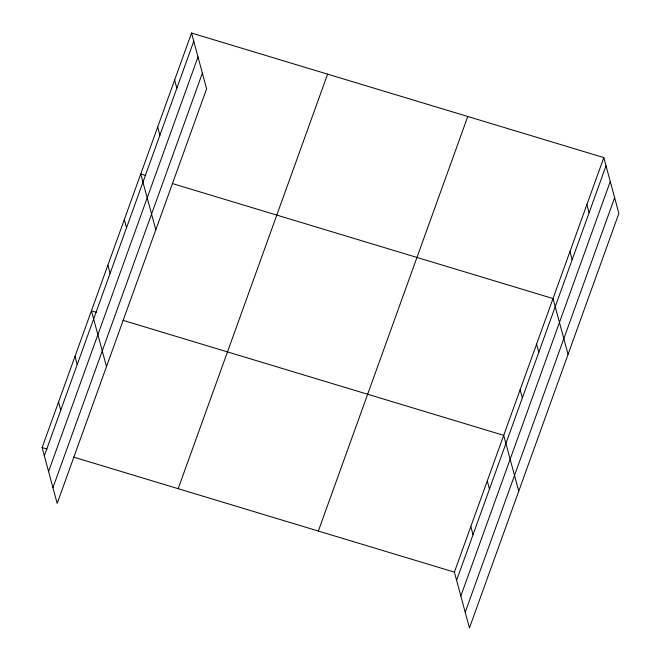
<?xml version="1.0" encoding="UTF-8"?>
<svg xmlns="http://www.w3.org/2000/svg" width="661" height="661" viewBox="0 0 661 661"><rect width="100%" height="100%" fill="white"/><g stroke="black" fill="none" stroke-linecap="round" stroke-linejoin="round"><path stroke-width="0.99" d="M191.558 33.05L206.612 88.855L57.177 503.401L42.122 447.596L191.558 33.05L603.823 157.599L618.878 213.404L469.442 627.95L454.388 572.145L603.823 157.599M44.328 455.768L193.764 41.222M48.567 471.483L198.003 56.945M52.938 487.678L202.373 73.131M178.173 488.694L327.608 74.156M318.338 531.047L467.773 116.501M456.594 580.317L606.03 165.779M460.833 596.04L610.268 181.494M465.204 612.235L614.639 197.689M145.676 175.487L140.752 173.992L155.806 229.797M172.298 183.527L553.009 298.549L568.072 354.354M96.366 312.281L91.433 310.794L106.495 366.599M122.979 320.329L503.699 435.351L518.753 491.148M42.122 447.596L47.055 449.083M73.668 457.123L454.388 572.145M586.885 204.588L589.091 212.759M569.947 251.568L572.153 259.74M536.575 344.15L538.781 352.321M520.141 389.75L522.339 397.922M487.264 480.944L489.471 489.123M470.822 526.544L473.028 534.716M174.62 80.031L176.826 88.202M157.682 127.011L159.888 135.183M124.309 219.592L126.515 227.764M107.875 265.193L110.081 273.365M74.999 356.395L77.205 364.566M58.556 401.995L60.762 410.167"/></g></svg>
